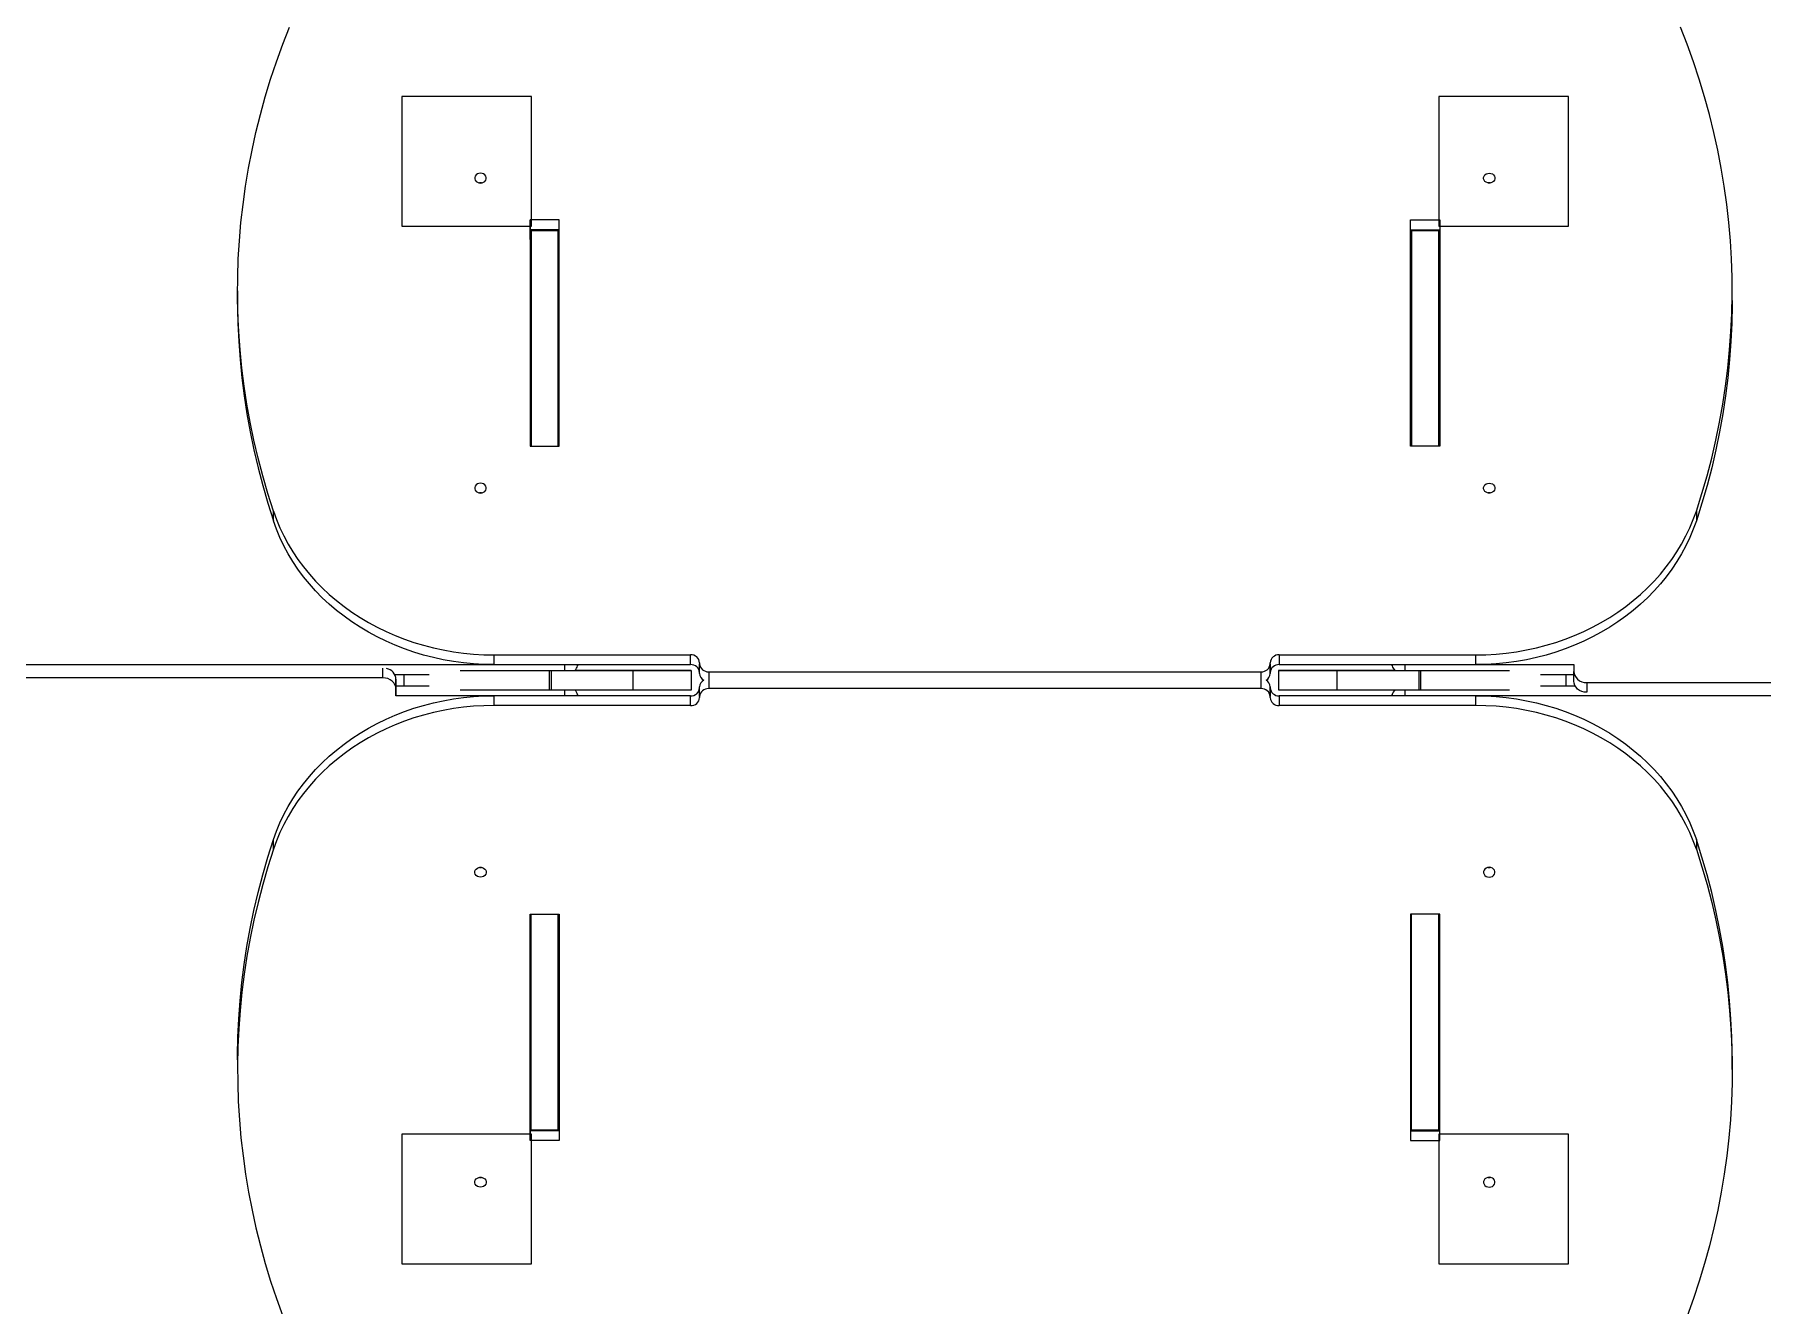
# Model space of a CAD drawing. Header units: millimetres. Extents: x -12977 to 11786, y -11805 to 10558.
# Drawn here: x -1839 to -507, y 4982 to 5962 of the extents above; entities that cross this region are included whole.
import ezdxf

# ---------------------------------------------------------------- set-up
doc = ezdxf.new("R2010")
doc.units = ezdxf.units.MM
doc.layers.add('DIKOM_ОБЪЕКТ', color=7, linetype='Continuous')

msp = doc.modelspace()

# ---------------------------------------------------------------- linework, layer by layer
at = {"layer": 'DIKOM_ОБЪЕКТ', "color": 7, "linetype": 'Continuous', "lineweight": 15}
for p, q in [((-1455.982, 5914.588), (-1555.982, 5914.588)), ((-1555.982, 5914.588), (-1555.982, 5814.588)), ((-1455.982, 5814.588), (-1455.982, 5914.588)), ((-755.982, 5906.417), (-756.151, 5906.417)), ((-755.982, 5914.588), (-755.982, 5814.588)), ((-655.982, 5914.588), (-755.982, 5914.588)), ((-655.982, 5814.588), (-655.982, 5914.588)), ((-1555.982, 5814.588), (-1455.982, 5814.588)), ((-1456.945, 5819.451), (-1456.952, 5644.936)), ((-1456.944, 5811.952), (-1456.95, 5644.936)), ((-1434.445, 5819.451), (-1456.945, 5819.451)), ((-1456.944, 5811.952), (-1456.945, 5819.451)), ((-1456.944, 5811.952), (-1456.945, 5819.451)), ((-1434.445, 5811.952), (-1456.944, 5811.952)), ((-1456.944, 5804.454), (-1456.944, 5811.952)), ((-1456.944, 5804.454), (-1456.944, 5811.952)), ((-1456.195, 5811.303), (-1435.195, 5811.303)), ((-1435.194, 5803.807), (-1435.195, 5811.303)), ((-1434.452, 5644.936), (-1434.445, 5819.451)), ((-777.951, 5644.935), (-777.945, 5819.451)), ((-777.95, 5644.935), (-777.944, 5811.952)), ((-777.945, 5819.451), (-755.445, 5819.451)), ((-777.944, 5811.952), (-777.945, 5819.451)), ((-777.944, 5811.952), (-755.445, 5811.952)), ((-777.944, 5804.453), (-777.944, 5811.952)), ((-777.194, 5811.303), (-756.194, 5811.303)), ((-756.193, 5803.807), (-756.194, 5811.303)), ((-756.194, 5803.807), (-756.194, 5811.303)), ((-755.982, 5814.588), (-655.982, 5814.588)), ((-755.445, 5819.451), (-755.451, 5644.936)), ((-1456.944, 5804.454), (-1456.949, 5644.936)), ((-1456.195, 5804.453), (-1456.944, 5804.454)), ((-1456.195, 5804.454), (-1456.944, 5804.454)), ((-1456.944, 5801.129), (-1456.195, 5801.129)), ((-1456.944, 5798.719), (-1456.196, 5798.719)), ((-1435.194, 5804.457), (-1435.194, 5803.807)), ((-1434.446, 5804.454), (-1435.194, 5804.454)), ((-777.944, 5804.453), (-777.949, 5644.936)), ((-777.195, 5804.454), (-777.944, 5804.453)), ((-756.194, 5804.457), (-756.194, 5803.807)), ((-755.446, 5804.454), (-756.194, 5804.453)), ((-755.446, 5804.454), (-756.194, 5804.454)), ((-756.193, 5804.456), (-756.193, 5803.807)), ((-756.138, 5793.709), (-756.138, 5804.454)), ((-1682.544, 5764.747), (-1682.543, 5757.248)), ((-529.849, 5757.396), (-529.85, 5764.894)), ((-1456.952, 5644.936), (-1434.452, 5644.936)), ((-755.451, 5644.936), (-777.951, 5644.935)), ((-1654.902, 5587.498), (-1654.903, 5594.997)), ((-557.503, 5594.997), (-557.502, 5587.498)), ((-1484.807, 5484.086), (-1333.207, 5484.086)), ((-1484.807, 5484.086), (-1484.807, 5476.587)), ((-1333.206, 5476.587), (-1333.207, 5484.086)), ((-1326.207, 5478.024), (-1326.207, 5477.158)), ((-1326.206, 5469.659), (-1326.207, 5477.158)), ((-886.207, 5477.157), (-886.207, 5478.023)), ((-886.206, 5470.525), (-886.207, 5478.023)), ((-886.207, 5477.157), (-886.206, 5469.659)), ((-879.207, 5484.086), (-727.607, 5484.086)), ((-879.207, 5484.086), (-879.206, 5476.587)), ((-727.605, 5476.587), (-727.607, 5484.086)), ((-2405.497, 5476.587), (-1430.043, 5476.587)), ((-1570.422, 5466.416), (-2196.915, 5466.416)), ((-1570.422, 5466.416), (-1570.421, 5473.812)), ((-1561.453, 5469.089), (-1534.675, 5469.089)), ((-1560.421, 5465.257), (-1560.422, 5457.756)), ((-1560.421, 5460.062), (-1560.421, 5465.257)), ((-1554.362, 5469.089), (-1554.362, 5460.062)), ((-1484.807, 5476.587), (-1333.206, 5476.587)), ((-1442.257, 5472.075), (-1442.257, 5457.076)), ((-1440.787, 5472.076), (-1440.787, 5457.075)), ((-1430.042, 5472.081), (-1430.043, 5476.587)), ((-1420.321, 5475.718), (-1420.079, 5476.587)), ((-1420.321, 5476.587), (-1420.321, 5475.718)), ((-1377.627, 5472.075), (-1377.627, 5457.074)), ((-1332.569, 5457.083), (-1332.57, 5472.083)), ((-1319.208, 5471.095), (-893.207, 5471.095)), ((-1319.208, 5471.095), (-1319.207, 5464.573)), ((-1319.207, 5464.573), (-1319.208, 5458.049)), ((-893.207, 5464.573), (-893.207, 5471.095)), ((-893.207, 5458.048), (-893.207, 5464.573)), ((-886.206, 5469.659), (-886.206, 5470.525)), ((-879.839, 5472.083), (-879.839, 5457.083)), ((-879.206, 5476.587), (-727.605, 5476.587)), ((-834.791, 5472.074), (-834.791, 5457.075)), ((-792.332, 5476.587), (-792.089, 5475.718)), ((-792.089, 5475.718), (-792.089, 5476.587)), ((-782.369, 5476.587), (-651.99, 5476.587)), ((-782.369, 5476.587), (-782.369, 5472.081)), ((-771.63, 5472.075), (-771.63, 5457.075)), ((-770.16, 5472.075), (-770.16, 5457.075)), ((-677.736, 5469.089), (-651.99, 5469.089)), ((-658.048, 5469.089), (-658.048, 5460.062)), ((-651.99, 5476.587), (-651.99, 5471.391)), ((-651.989, 5463.892), (-651.99, 5471.391)), ((-1560.421, 5460.062), (-1560.422, 5452.56)), ((-1560.422, 5452.56), (-1560.422, 5457.756)), ((-1430.043, 5452.56), (-1560.422, 5452.56)), ((-1534.675, 5460.062), (-1560.421, 5460.062)), ((-1484.807, 5452.56), (-1484.808, 5445.059)), ((-1333.206, 5452.56), (-1484.807, 5452.56)), ((-1430.043, 5452.56), (-1430.042, 5457.074)), ((-1420.32, 5453.433), (-1420.321, 5452.56)), ((-1420.078, 5452.56), (-1420.32, 5453.433)), ((-1333.207, 5445.059), (-1333.206, 5452.56)), ((-1326.207, 5451.987), (-1326.206, 5459.488)), ((-1326.207, 5451.987), (-1326.207, 5451.121)), ((-893.207, 5458.048), (-1319.208, 5458.049)), ((-886.206, 5459.488), (-886.207, 5451.987)), ((-886.207, 5451.121), (-886.206, 5458.622)), ((-886.207, 5451.121), (-886.207, 5451.987)), ((-886.206, 5458.622), (-886.206, 5459.488)), ((-879.206, 5452.56), (-879.207, 5445.059)), ((-727.605, 5452.56), (-879.206, 5452.56)), ((-792.089, 5453.433), (-792.332, 5452.56)), ((-792.089, 5452.56), (-792.089, 5453.433)), ((-782.369, 5457.074), (-782.369, 5452.56)), ((193.086, 5452.56), (-782.369, 5452.56)), ((-727.606, 5445.059), (-727.605, 5452.56)), ((-650.958, 5460.062), (-677.736, 5460.062)), ((-641.991, 5462.73), (-15.498, 5462.73)), ((-641.991, 5462.73), (-641.99, 5455.337)), ((-1333.207, 5445.059), (-1484.808, 5445.059)), ((-727.606, 5445.059), (-879.207, 5445.059)), ((-1654.903, 5334.162), (-1654.902, 5341.664)), ((-557.502, 5341.664), (-557.503, 5334.162)), ((-1456.951, 5284.23), (-1434.451, 5284.23)), ((-1456.945, 5109.737), (-1456.951, 5284.23)), ((-1456.945, 5117.238), (-1456.95, 5284.23)), ((-1456.949, 5284.23), (-1456.944, 5124.739)), ((-1434.451, 5284.23), (-1434.446, 5109.737)), ((-755.451, 5284.229), (-777.951, 5284.23)), ((-777.951, 5284.23), (-777.945, 5109.736)), ((-777.95, 5284.23), (-777.945, 5117.238)), ((-777.949, 5284.229), (-777.944, 5124.739)), ((-755.445, 5109.737), (-755.451, 5284.229)), ((-1682.543, 5171.935), (-1682.544, 5164.434)), ((-529.85, 5164.286), (-529.849, 5171.787)), ((-1456.944, 5124.739), (-1456.945, 5117.238)), ((-1456.945, 5117.238), (-1456.945, 5109.737)), ((-1434.446, 5117.238), (-1456.945, 5117.238)), ((-1456.944, 5117.238), (-1456.945, 5109.736)), ((-1456.944, 5124.739), (-1456.195, 5124.739)), ((-1456.194, 5117.887), (-1435.194, 5117.887)), ((-1435.194, 5125.389), (-1435.194, 5124.739)), ((-1435.194, 5125.389), (-1435.194, 5117.887)), ((-1435.194, 5124.739), (-1434.446, 5124.739)), ((-777.944, 5124.739), (-777.945, 5117.238)), ((-777.945, 5117.238), (-777.945, 5109.736)), ((-777.945, 5117.238), (-755.445, 5117.238)), ((-777.944, 5124.739), (-777.195, 5124.739)), ((-777.195, 5117.887), (-756.195, 5117.887)), ((-756.194, 5125.389), (-756.195, 5117.887)), ((-756.194, 5125.389), (-756.194, 5124.739)), ((-756.194, 5124.739), (-755.446, 5124.739)), ((-1455.982, 5114.588), (-1555.982, 5114.588)), ((-1555.982, 5114.588), (-1555.982, 5014.588)), ((-1434.446, 5109.737), (-1456.945, 5109.737)), ((-1455.982, 5014.588), (-1455.982, 5114.588)), ((-777.945, 5109.736), (-755.445, 5109.737)), ((-655.982, 5114.588), (-755.982, 5114.588)), ((-755.982, 5114.588), (-755.982, 5014.588)), ((-655.982, 5014.588), (-655.982, 5114.588)), ((-1555.982, 5014.588), (-1455.982, 5014.588)), ((-755.982, 5014.588), (-655.982, 5014.588))]:
    msp.add_line(p, q, dxfattribs=at)
at = {"layer": 'DIKOM_ОБЪЕКТ', "color": 7, "linetype": 'Continuous', "lineweight": 15, "flags": 128}
for points in [[(-1654.903, 5594.997), (-1659.209, 5608.542), (-1663.156, 5622.168), (-1666.743, 5635.869), (-1669.967, 5649.638), (-1672.825, 5663.467), (-1675.319, 5677.349), (-1677.444, 5691.277), (-1679.202, 5705.243), (-1680.59, 5719.241), (-1681.609, 5733.262), (-1682.256, 5747.3), (-1682.533, 5761.347), (-1682.439, 5775.396), (-1681.973, 5789.439), (-1681.137, 5803.469), (-1679.931, 5817.479), (-1678.355, 5831.462), (-1676.41, 5845.41), (-1674.097, 5859.315), (-1671.418, 5873.171), (-1668.374, 5886.971), (-1664.966, 5900.706), (-1661.196, 5914.37), (-1657.066, 5927.957), (-1652.578, 5941.457), (-1647.735, 5954.866), (-1642.54, 5968.175)], [(-557.503, 5594.997), (-553.196, 5608.541), (-549.248, 5622.168), (-545.66, 5635.869), (-542.436, 5649.638), (-539.576, 5663.467), (-537.082, 5677.349), (-534.955, 5691.277), (-533.196, 5705.243), (-531.807, 5719.241), (-530.788, 5733.262), (-530.139, 5747.3), (-529.862, 5761.347), (-529.955, 5775.395), (-530.419, 5789.439), (-531.254, 5803.469), (-532.459, 5817.479), (-534.035, 5831.462), (-535.978, 5845.41), (-538.29, 5859.315), (-540.968, 5873.171), (-544.012, 5886.971), (-547.419, 5900.706), (-551.188, 5914.371), (-555.317, 5927.957), (-559.803, 5941.458), (-564.645, 5954.866), (-569.84, 5968.175)], [(-1495.194, 5847.901), (-1493.955, 5848.056), (-1492.815, 5848.506), (-1491.869, 5849.217), (-1491.192, 5850.129), (-1490.839, 5851.17), (-1490.839, 5852.255), (-1491.192, 5853.295), (-1491.869, 5854.208), (-1492.815, 5854.918), (-1493.954, 5855.368), (-1495.194, 5855.523), (-1496.434, 5855.369), (-1497.573, 5854.918), (-1498.519, 5854.208), (-1499.197, 5853.295), (-1499.549, 5852.254), (-1499.549, 5851.17), (-1499.197, 5850.129), (-1498.52, 5849.217), (-1497.573, 5848.506), (-1496.434, 5848.056), (-1495.194, 5847.901)], [(-1495.194, 5847.901), (-1493.955, 5848.056), (-1492.815, 5848.506), (-1491.869, 5849.217), (-1491.192, 5850.129), (-1490.839, 5851.17), (-1490.839, 5852.255), (-1491.192, 5853.295), (-1491.869, 5854.208), (-1492.815, 5854.918), (-1493.954, 5855.369), (-1495.194, 5855.523), (-1496.434, 5855.369), (-1497.573, 5854.918), (-1498.519, 5854.208), (-1499.196, 5853.295), (-1499.549, 5852.255), (-1499.549, 5851.17), (-1499.196, 5850.129), (-1498.519, 5849.217), (-1497.573, 5848.506), (-1496.434, 5848.056), (-1495.194, 5847.901)], [(-717.194, 5847.901), (-718.434, 5848.056), (-719.573, 5848.506), (-720.52, 5849.217), (-721.196, 5850.129), (-721.549, 5851.17), (-721.549, 5852.254), (-721.196, 5853.295), (-720.519, 5854.208), (-719.573, 5854.918), (-718.434, 5855.369), (-717.194, 5855.523), (-715.954, 5855.369), (-714.815, 5854.918), (-713.869, 5854.208), (-713.192, 5853.295), (-712.839, 5852.255), (-712.839, 5851.17), (-713.192, 5850.129), (-713.869, 5849.217), (-714.815, 5848.506), (-715.955, 5848.056), (-717.194, 5847.901)], [(-717.194, 5847.901), (-718.434, 5848.056), (-719.573, 5848.506), (-720.519, 5849.217), (-721.196, 5850.129), (-721.549, 5851.17), (-721.549, 5852.255), (-721.196, 5853.295), (-720.519, 5854.208), (-719.573, 5854.918), (-718.434, 5855.369), (-717.194, 5855.523), (-715.954, 5855.369), (-714.815, 5854.918), (-713.869, 5854.208), (-713.192, 5853.295), (-712.839, 5852.255), (-712.839, 5851.17), (-713.192, 5850.129), (-713.869, 5849.217), (-714.815, 5848.506), (-715.955, 5848.056), (-717.194, 5847.901)], [(-1494.401, 5847.962), (-1495.193, 5848.024), (-1495.986, 5847.962)], [(-1494.406, 5847.963), (-1495.193, 5848.024), (-1495.981, 5847.963)], [(-1494.406, 5847.963), (-1495.193, 5848.024), (-1495.981, 5847.963)], [(-1494.407, 5847.963), (-1495.193, 5848.024), (-1495.981, 5847.963)], [(-717.981, 5847.963), (-717.193, 5848.024), (-716.406, 5847.963)], [(-716.406, 5847.963), (-717.193, 5848.024), (-717.981, 5847.963)], [(-717.981, 5847.963), (-717.193, 5848.024), (-716.407, 5847.963)], [(-716.411, 5847.964), (-717.193, 5848.024), (-717.976, 5847.964)], [(-1456.195, 5811.303), (-1456.195, 5806.738), (-1456.195, 5801.858), (-1456.196, 5796.671), (-1456.196, 5791.186), (-1456.197, 5785.415), (-1456.197, 5779.366), (-1456.197, 5773.053), (-1456.197, 5766.485), (-1456.198, 5759.677), (-1456.198, 5752.641), (-1456.199, 5745.389), (-1456.199, 5737.935), (-1456.199, 5730.293), (-1456.199, 5722.477), (-1456.199, 5714.502), (-1456.199, 5706.383), (-1456.2, 5698.134), (-1456.2, 5689.771), (-1456.2, 5681.311), (-1456.2, 5672.767), (-1456.2, 5664.157), (-1456.2, 5655.496), (-1456.2, 5646.8), (-1456.201, 5644.936)], [(-1435.195, 5811.303), (-1435.195, 5806.738), (-1435.195, 5801.858), (-1435.196, 5796.671), (-1435.196, 5791.186), (-1435.197, 5785.414), (-1435.197, 5779.366), (-1435.197, 5773.052), (-1435.198, 5766.486), (-1435.198, 5759.677), (-1435.199, 5752.641), (-1435.199, 5745.389), (-1435.199, 5737.935), (-1435.199, 5730.293), (-1435.199, 5722.477), (-1435.199, 5714.502), (-1435.199, 5706.383), (-1435.2, 5698.134), (-1435.2, 5689.771), (-1435.2, 5681.311), (-1435.2, 5672.767), (-1435.2, 5664.157), (-1435.2, 5655.496), (-1435.201, 5646.801), (-1435.201, 5644.936)], [(-777.194, 5811.303), (-777.195, 5806.738), (-777.195, 5801.858), (-777.196, 5796.671), (-777.196, 5791.186), (-777.196, 5785.414), (-777.197, 5779.366), (-777.197, 5773.052), (-777.198, 5766.486), (-777.198, 5759.678), (-777.198, 5752.641), (-777.198, 5745.389), (-777.199, 5737.935), (-777.199, 5730.293), (-777.199, 5722.477), (-777.199, 5714.502), (-777.2, 5706.383), (-777.2, 5698.134), (-777.2, 5689.772), (-777.2, 5681.311), (-777.2, 5672.767), (-777.2, 5664.157), (-777.2, 5655.496), (-777.2, 5646.8), (-777.201, 5644.936)], [(-756.194, 5811.303), (-756.195, 5806.738), (-756.195, 5801.858), (-756.196, 5796.671), (-756.196, 5791.186), (-756.196, 5785.414), (-756.197, 5779.366), (-756.197, 5773.052), (-756.198, 5766.486), (-756.198, 5759.678), (-756.198, 5752.641), (-756.198, 5745.389), (-756.199, 5737.935), (-756.199, 5730.293), (-756.199, 5722.477), (-756.199, 5714.502), (-756.2, 5706.383), (-756.2, 5698.134), (-756.2, 5689.772), (-756.2, 5681.311), (-756.2, 5672.767), (-756.2, 5664.157), (-756.2, 5655.496), (-756.2, 5646.8), (-756.2, 5644.936)], [(-1435.185, 5794.258), (-1435.184, 5798.034), (-1435.184, 5801.449), (-1435.184, 5804.454)], [(-756.185, 5794.258), (-756.184, 5798.034), (-756.184, 5801.449), (-756.184, 5804.454)], [(-756.185, 5794.258), (-756.184, 5798.034), (-756.184, 5801.449), (-756.184, 5804.454)], [(-1435.193, 5644.935), (-1435.193, 5646.728), (-1435.193, 5658.148), (-1435.192, 5669.374), (-1435.191, 5680.398), (-1435.191, 5691.212), (-1435.191, 5701.809), (-1435.19, 5712.181), (-1435.19, 5722.32), (-1435.189, 5732.221), (-1435.188, 5741.875), (-1435.188, 5751.276), (-1435.187, 5760.417), (-1435.187, 5769.292), (-1435.186, 5777.895), (-1435.185, 5786.218), (-1435.185, 5794.258)], [(-756.193, 5644.935), (-756.193, 5646.728), (-756.193, 5658.148), (-756.192, 5669.374), (-756.192, 5680.398), (-756.191, 5691.212), (-756.191, 5701.809), (-756.19, 5712.181), (-756.19, 5722.32), (-756.189, 5732.221), (-756.188, 5741.875), (-756.188, 5751.276), (-756.187, 5760.417), (-756.187, 5769.292), (-756.186, 5777.894), (-756.185, 5786.218), (-756.185, 5794.258)], [(-755.445, 5793.709), (-755.935, 5793.709), (-756.138, 5793.709)], [(-1682.543, 5757.248), (-1682.532, 5753.848), (-1682.256, 5739.801), (-1681.608, 5725.764), (-1680.59, 5711.742), (-1679.202, 5697.745), (-1677.444, 5683.778), (-1675.317, 5669.85), (-1672.824, 5655.968), (-1669.966, 5642.14), (-1666.742, 5628.37), (-1663.155, 5614.669), (-1659.209, 5601.043), (-1654.902, 5587.498)], [(-529.849, 5757.396), (-529.861, 5753.848), (-530.139, 5739.801), (-530.787, 5725.763), (-531.806, 5711.742), (-533.195, 5697.744), (-534.954, 5683.778), (-537.081, 5669.85), (-539.575, 5655.968), (-542.435, 5642.139), (-545.66, 5628.371), (-549.247, 5614.669), (-553.195, 5601.043), (-557.502, 5587.498)], [(-1495.202, 5608.863), (-1493.963, 5609.018), (-1492.824, 5609.468), (-1491.877, 5610.179), (-1491.2, 5611.091), (-1490.847, 5612.132), (-1490.847, 5613.216), (-1491.2, 5614.257), (-1491.877, 5615.169), (-1492.823, 5615.88), (-1493.963, 5616.33), (-1495.202, 5616.485), (-1496.441, 5616.33), (-1497.581, 5615.88), (-1498.528, 5615.17), (-1499.204, 5614.257), (-1499.557, 5613.216), (-1499.558, 5612.132), (-1499.205, 5611.091), (-1498.528, 5610.178), (-1497.581, 5609.468), (-1496.442, 5609.018), (-1495.202, 5608.863)], [(-717.203, 5608.863), (-718.442, 5609.018), (-719.581, 5609.468), (-720.528, 5610.179), (-721.205, 5611.091), (-721.558, 5612.132), (-721.558, 5613.217), (-721.205, 5614.257), (-720.527, 5615.169), (-719.581, 5615.88), (-718.442, 5616.331), (-717.202, 5616.485), (-715.963, 5616.33), (-714.823, 5615.88), (-713.877, 5615.17), (-713.2, 5614.257), (-712.847, 5613.216), (-712.847, 5612.132), (-713.2, 5611.091), (-713.877, 5610.178), (-714.824, 5609.468), (-715.963, 5609.018), (-717.203, 5608.863)], [(-1494.415, 5608.925), (-1495.202, 5608.986), (-1495.989, 5608.925)], [(-1494.415, 5608.925), (-1495.202, 5608.986), (-1495.989, 5608.925)], [(-717.989, 5608.925), (-717.202, 5608.986), (-716.415, 5608.925)], [(-716.419, 5608.926), (-717.202, 5608.986), (-717.985, 5608.925)], [(-1654.903, 5594.997), (-1652.558, 5588.484), (-1649.879, 5582.068), (-1646.875, 5575.763), (-1643.549, 5569.578), (-1639.909, 5563.529), (-1635.962, 5557.626), (-1631.716, 5551.88), (-1627.178, 5546.304), (-1622.359, 5540.908), (-1617.267, 5535.703), (-1611.913, 5530.7), (-1606.306, 5525.908), (-1600.46, 5521.336), (-1594.384, 5516.995), (-1588.092, 5512.892), (-1581.594, 5509.035), (-1574.906, 5505.433), (-1568.038, 5502.092), (-1561.006, 5499.019), (-1553.823, 5496.219), (-1546.503, 5493.7), (-1539.061, 5491.465), (-1531.512, 5489.519), (-1523.87, 5487.866), (-1516.151, 5486.509), (-1508.369, 5485.45), (-1500.541, 5484.693), (-1492.682, 5484.238), (-1484.807, 5484.086)], [(-1484.807, 5476.587), (-1492.681, 5476.739), (-1500.541, 5477.194), (-1508.369, 5477.952), (-1516.15, 5479.01), (-1523.869, 5480.367), (-1531.511, 5482.02), (-1539.06, 5483.966), (-1546.502, 5486.201), (-1553.822, 5488.721), (-1561.006, 5491.52), (-1568.038, 5494.593), (-1574.905, 5497.935), (-1581.593, 5501.537), (-1588.091, 5505.393), (-1594.384, 5509.497), (-1600.459, 5513.838), (-1606.306, 5518.409), (-1611.911, 5523.201), (-1617.266, 5528.205), (-1622.357, 5533.409), (-1627.177, 5538.805), (-1631.715, 5544.381), (-1635.962, 5550.127), (-1639.909, 5556.03), (-1643.548, 5562.08), (-1646.875, 5568.264), (-1649.879, 5574.57), (-1652.557, 5580.986), (-1654.902, 5587.498)], [(-727.607, 5484.086), (-719.732, 5484.238), (-711.872, 5484.693), (-704.044, 5485.45), (-696.263, 5486.509), (-688.543, 5487.866), (-680.901, 5489.519), (-673.352, 5491.465), (-665.91, 5493.7), (-658.59, 5496.22), (-651.407, 5499.019), (-644.374, 5502.092), (-637.506, 5505.433), (-630.817, 5509.035), (-624.32, 5512.892), (-618.027, 5516.995), (-611.951, 5521.337), (-606.104, 5525.908), (-600.498, 5530.7), (-595.143, 5535.703), (-590.051, 5540.908), (-585.231, 5546.304), (-580.693, 5551.88), (-576.446, 5557.626), (-572.499, 5563.529), (-568.858, 5569.579), (-565.532, 5575.762), (-562.527, 5582.069), (-559.849, 5588.484), (-557.503, 5594.997)], [(-557.502, 5587.498), (-559.848, 5580.986), (-562.526, 5574.57), (-565.531, 5568.264), (-568.858, 5562.08), (-572.498, 5556.03), (-576.445, 5550.127), (-580.692, 5544.382), (-585.231, 5538.805), (-590.05, 5533.41), (-595.142, 5528.205), (-600.497, 5523.202), (-606.103, 5518.409), (-611.95, 5513.838), (-618.026, 5509.496), (-624.319, 5505.393), (-630.817, 5501.537), (-637.506, 5497.934), (-644.373, 5494.593), (-651.406, 5491.52), (-658.589, 5488.721), (-665.909, 5486.201), (-673.351, 5483.966), (-680.901, 5482.02), (-688.543, 5480.367), (-696.262, 5479.01), (-704.044, 5477.952), (-711.872, 5477.194), (-719.731, 5476.739), (-727.605, 5476.587)], [(-1560.422, 5457.756), (-1560.614, 5459.445), (-1561.184, 5461.07), (-1562.108, 5462.567), (-1563.351, 5463.879), (-1564.867, 5464.956), (-1566.596, 5465.757), (-1568.472, 5466.25), (-1570.422, 5466.416)], [(-1510.847, 5472.081), (-1505.195, 5472.081), (-1498.522, 5472.08), (-1491.99, 5472.08), (-1485.618, 5472.08), (-1479.42, 5472.079), (-1473.415, 5472.079), (-1467.617, 5472.078), (-1462.042, 5472.078), (-1456.705, 5472.077), (-1451.619, 5472.077), (-1446.8, 5472.076), (-1442.257, 5472.075)], [(-1442.257, 5472.075), (-1442.08, 5472.075), (-1441.902, 5472.075), (-1441.721, 5472.076), (-1441.539, 5472.075), (-1441.354, 5472.075), (-1441.167, 5472.075), (-1440.978, 5472.075), (-1440.787, 5472.076)], [(-1440.787, 5472.076), (-1437.73, 5472.075), (-1434.409, 5472.075), (-1430.851, 5472.074), (-1427.086, 5472.074), (-1423.143, 5472.074), (-1419.055, 5472.074), (-1414.853, 5472.074), (-1410.573, 5472.073), (-1406.248, 5472.074), (-1401.914, 5472.074), (-1397.604, 5472.073), (-1393.354, 5472.074), (-1389.199, 5472.074), (-1385.171, 5472.074), (-1381.303, 5472.074), (-1377.627, 5472.075)], [(-1417.727, 5472.096), (-1419.206, 5472.096), (-1420.927, 5472.096), (-1422.466, 5472.096)], [(-1364.059, 5472.09), (-1371.297, 5472.091), (-1378.392, 5472.092), (-1385.341, 5472.092), (-1392.138, 5472.093), (-1398.779, 5472.094), (-1405.26, 5472.094), (-1411.578, 5472.095), (-1417.727, 5472.096)], [(-1377.627, 5472.075), (-1372.751, 5472.075), (-1368.078, 5472.075), (-1363.627, 5472.076), (-1359.416, 5472.076), (-1355.461, 5472.077), (-1351.778, 5472.077), (-1348.384, 5472.077), (-1345.291, 5472.078), (-1342.512, 5472.079), (-1340.057, 5472.079), (-1337.937, 5472.08), (-1336.159, 5472.08), (-1334.733, 5472.081), (-1333.663, 5472.082), (-1332.952, 5472.082), (-1332.606, 5472.083), (-1332.624, 5472.084), (-1333.007, 5472.084), (-1333.753, 5472.085), (-1334.859, 5472.085), (-1336.321, 5472.086), (-1338.132, 5472.086), (-1340.286, 5472.087), (-1342.774, 5472.088), (-1345.585, 5472.088), (-1348.709, 5472.089), (-1352.132, 5472.089), (-1355.842, 5472.09), (-1359.823, 5472.09), (-1364.059, 5472.09)], [(-848.341, 5472.09), (-852.578, 5472.09), (-856.559, 5472.09), (-860.269, 5472.089), (-863.693, 5472.089), (-866.818, 5472.088), (-869.63, 5472.088), (-872.118, 5472.087), (-874.273, 5472.087), (-876.085, 5472.086), (-877.547, 5472.085), (-878.653, 5472.085), (-879.4, 5472.084), (-879.784, 5472.083), (-879.802, 5472.083), (-879.457, 5472.082), (-878.748, 5472.082), (-877.678, 5472.081), (-876.252, 5472.08), (-874.476, 5472.08), (-872.357, 5472.079), (-869.902, 5472.079), (-867.123, 5472.078), (-864.03, 5472.077), (-860.637, 5472.077), (-856.955, 5472.076), (-853.001, 5472.076), (-848.79, 5472.076), (-844.339, 5472.075), (-839.667, 5472.075), (-834.791, 5472.074)], [(-794.667, 5472.096), (-800.817, 5472.095), (-807.135, 5472.094), (-813.617, 5472.094), (-820.26, 5472.093), (-827.057, 5472.092), (-834.006, 5472.092), (-841.103, 5472.091), (-848.341, 5472.09)], [(-834.791, 5472.074), (-831.115, 5472.074), (-827.247, 5472.074), (-823.22, 5472.074), (-819.064, 5472.074), (-814.815, 5472.074), (-810.506, 5472.073), (-806.171, 5472.074), (-801.846, 5472.074), (-797.566, 5472.074), (-793.364, 5472.074), (-789.276, 5472.074), (-785.333, 5472.074), (-781.567, 5472.074), (-778.009, 5472.075), (-774.688, 5472.075), (-771.63, 5472.075)], [(-789.944, 5472.096), (-791.467, 5472.096), (-793.188, 5472.096), (-794.667, 5472.096)], [(-771.63, 5472.075), (-771.439, 5472.075), (-771.25, 5472.076), (-771.063, 5472.075), (-770.879, 5472.075), (-770.696, 5472.076), (-770.515, 5472.076), (-770.337, 5472.076), (-770.16, 5472.075)], [(-770.16, 5472.075), (-765.617, 5472.076), (-760.796, 5472.077), (-755.71, 5472.077), (-750.372, 5472.078), (-744.797, 5472.078), (-738.998, 5472.079), (-732.993, 5472.079), (-726.795, 5472.079), (-720.422, 5472.08), (-713.889, 5472.08), (-707.216, 5472.08), (-701.565, 5472.081)], [(-651.99, 5471.391), (-651.798, 5469.701), (-651.229, 5468.077), (-650.305, 5466.579), (-649.061, 5465.267), (-647.546, 5464.19), (-645.817, 5463.389), (-643.941, 5462.896), (-641.991, 5462.73)], [(-641.989, 5455.231), (-643.94, 5455.398), (-645.816, 5455.891), (-647.545, 5456.691), (-649.061, 5457.768), (-650.304, 5459.081), (-651.228, 5460.578), (-651.797, 5462.203), (-651.989, 5463.892)], [(-1654.902, 5341.664), (-1652.557, 5348.175), (-1649.879, 5354.59), (-1646.875, 5360.895), (-1643.548, 5367.078), (-1639.908, 5373.127), (-1635.961, 5379.03), (-1631.715, 5384.775), (-1627.177, 5390.35), (-1622.358, 5395.745), (-1617.266, 5400.949), (-1611.912, 5405.952), (-1606.305, 5410.743), (-1600.459, 5415.315), (-1594.383, 5419.655), (-1588.091, 5423.758), (-1581.594, 5427.614), (-1574.905, 5431.216), (-1568.037, 5434.557), (-1561.005, 5437.629), (-1553.822, 5440.428), (-1546.503, 5442.948), (-1539.06, 5445.182), (-1531.511, 5447.128), (-1523.869, 5448.781), (-1516.15, 5450.138), (-1508.368, 5451.196), (-1500.541, 5451.954), (-1492.681, 5452.408), (-1484.807, 5452.56)], [(-1510.913, 5457.081), (-1505.196, 5457.081), (-1498.522, 5457.08), (-1491.99, 5457.08), (-1485.618, 5457.08), (-1479.42, 5457.079), (-1473.415, 5457.079), (-1467.617, 5457.078), (-1462.042, 5457.078), (-1456.705, 5457.077), (-1451.62, 5457.077), (-1446.799, 5457.076), (-1442.257, 5457.076)], [(-1442.257, 5457.076), (-1442.081, 5457.076), (-1441.902, 5457.076), (-1441.722, 5457.076), (-1441.539, 5457.076), (-1441.354, 5457.076), (-1441.167, 5457.075), (-1440.978, 5457.076), (-1440.787, 5457.075)], [(-1440.787, 5457.075), (-1437.729, 5457.075), (-1434.408, 5457.074), (-1430.851, 5457.074), (-1427.086, 5457.074), (-1423.143, 5457.074), (-1419.054, 5457.074), (-1414.853, 5457.074), (-1410.573, 5457.074), (-1406.248, 5457.073), (-1401.913, 5457.073), (-1397.604, 5457.074), (-1393.354, 5457.074), (-1389.199, 5457.074), (-1385.171, 5457.074), (-1381.303, 5457.074), (-1377.627, 5457.074)], [(-1377.627, 5457.074), (-1372.751, 5457.075), (-1368.078, 5457.075), (-1363.626, 5457.075), (-1359.415, 5457.076), (-1355.46, 5457.076), (-1351.779, 5457.077), (-1348.384, 5457.078), (-1345.291, 5457.078), (-1342.511, 5457.078), (-1340.056, 5457.079), (-1337.936, 5457.08), (-1336.159, 5457.08), (-1334.733, 5457.081), (-1333.662, 5457.081), (-1332.953, 5457.082), (-1332.606, 5457.083), (-1332.569, 5457.083)], [(-879.839, 5457.083), (-879.802, 5457.083), (-879.457, 5457.082), (-878.748, 5457.082), (-877.678, 5457.081), (-876.252, 5457.08), (-874.476, 5457.08), (-872.356, 5457.079), (-869.902, 5457.079), (-867.123, 5457.078), (-864.031, 5457.077), (-860.636, 5457.077), (-856.955, 5457.077), (-853.001, 5457.076), (-848.79, 5457.076), (-844.339, 5457.075), (-839.667, 5457.075), (-834.791, 5457.075)], [(-834.791, 5457.075), (-831.115, 5457.074), (-827.247, 5457.074), (-823.22, 5457.074), (-819.064, 5457.074), (-814.815, 5457.074), (-810.506, 5457.074), (-806.171, 5457.074), (-801.846, 5457.074), (-797.566, 5457.074), (-793.364, 5457.074), (-789.275, 5457.074), (-785.332, 5457.074), (-781.567, 5457.074), (-778.009, 5457.075), (-774.688, 5457.075), (-771.63, 5457.075)], [(-771.63, 5457.075), (-771.439, 5457.075), (-771.25, 5457.075), (-771.063, 5457.075), (-770.878, 5457.075), (-770.696, 5457.075), (-770.515, 5457.075), (-770.336, 5457.076), (-770.16, 5457.075)], [(-770.16, 5457.075), (-765.617, 5457.076), (-760.796, 5457.077), (-755.71, 5457.077), (-750.372, 5457.078), (-744.797, 5457.078), (-738.999, 5457.079), (-732.993, 5457.079), (-726.795, 5457.08), (-720.422, 5457.08), (-713.89, 5457.08), (-707.216, 5457.081), (-701.498, 5457.081)], [(-727.605, 5452.56), (-719.731, 5452.409), (-711.872, 5451.953), (-704.043, 5451.196), (-696.262, 5450.138), (-688.543, 5448.781), (-680.901, 5447.128), (-673.351, 5445.182), (-665.909, 5442.947), (-658.589, 5440.428), (-651.406, 5437.629), (-644.373, 5434.556), (-637.506, 5431.216), (-630.816, 5427.614), (-624.319, 5423.758), (-618.026, 5419.655), (-611.95, 5415.314), (-606.103, 5410.743), (-600.497, 5405.952), (-595.142, 5400.949), (-590.05, 5395.745), (-585.23, 5390.35), (-580.692, 5384.775), (-576.445, 5379.03), (-572.498, 5373.127), (-568.858, 5367.078), (-565.531, 5360.895), (-562.526, 5354.59), (-559.848, 5348.175), (-557.502, 5341.664)], [(-1484.808, 5445.059), (-1492.682, 5444.907), (-1500.541, 5444.452), (-1508.369, 5443.695), (-1516.15, 5442.636), (-1523.87, 5441.28), (-1531.512, 5439.627), (-1539.061, 5437.681), (-1546.503, 5435.446), (-1553.823, 5432.927), (-1561.006, 5430.128), (-1568.038, 5427.055), (-1574.906, 5423.715), (-1581.594, 5420.112), (-1588.092, 5416.257), (-1594.384, 5412.154), (-1600.46, 5407.813), (-1606.306, 5403.242), (-1611.913, 5398.451), (-1617.267, 5393.448), (-1622.359, 5388.244), (-1627.178, 5382.849), (-1631.716, 5377.273), (-1635.962, 5371.528), (-1639.909, 5365.626), (-1643.549, 5359.577), (-1646.875, 5353.394), (-1649.88, 5347.089), (-1652.558, 5340.674), (-1654.903, 5334.162)], [(-557.503, 5334.162), (-559.849, 5340.674), (-562.527, 5347.088), (-565.532, 5353.394), (-568.858, 5359.577), (-572.499, 5365.626), (-576.446, 5371.529), (-580.693, 5377.273), (-585.231, 5382.849), (-590.051, 5388.244), (-595.143, 5393.448), (-600.498, 5398.451), (-606.104, 5403.242), (-611.951, 5407.813), (-618.027, 5412.154), (-624.32, 5416.257), (-630.817, 5420.113), (-637.506, 5423.715), (-644.374, 5427.055), (-651.406, 5430.128), (-658.59, 5432.927), (-665.91, 5435.446), (-673.352, 5437.681), (-680.901, 5439.626), (-688.543, 5441.279), (-696.263, 5442.637), (-704.044, 5443.695), (-711.872, 5444.452), (-719.732, 5444.907), (-727.606, 5445.059)], [(-1682.543, 5171.935), (-1682.532, 5175.335), (-1682.255, 5189.38), (-1681.608, 5203.416), (-1680.59, 5217.435), (-1679.201, 5231.431), (-1677.443, 5245.395), (-1675.318, 5259.322), (-1672.824, 5273.202), (-1669.965, 5287.029), (-1666.742, 5300.796), (-1663.156, 5314.496), (-1659.209, 5328.121), (-1654.902, 5341.664)], [(-1654.903, 5334.162), (-1659.21, 5320.619), (-1663.157, 5306.994), (-1666.743, 5293.295), (-1669.966, 5279.528), (-1672.825, 5265.7), (-1675.319, 5251.82), (-1677.444, 5237.894), (-1679.202, 5223.93), (-1680.591, 5209.934), (-1681.608, 5195.914), (-1682.256, 5181.878), (-1682.533, 5167.833), (-1682.438, 5153.786), (-1681.973, 5139.745), (-1681.137, 5125.716), (-1679.931, 5111.708), (-1678.355, 5097.727), (-1676.41, 5083.781), (-1674.098, 5069.877), (-1671.418, 5056.023), (-1668.374, 5042.225), (-1664.966, 5028.491), (-1661.196, 5014.828), (-1657.066, 5001.244), (-1652.578, 4987.745), (-1647.735, 4974.338)], [(-557.503, 5334.162), (-553.196, 5320.619), (-549.248, 5306.994), (-545.66, 5293.295), (-542.436, 5279.528), (-539.576, 5265.7), (-537.082, 5251.82), (-534.955, 5237.894), (-533.196, 5223.93), (-531.807, 5209.934), (-530.788, 5195.915), (-530.139, 5181.878), (-529.862, 5167.833), (-529.955, 5153.786), (-530.419, 5139.745), (-531.254, 5125.716), (-532.459, 5111.708), (-534.034, 5097.727), (-535.978, 5083.781), (-538.29, 5069.877), (-540.968, 5056.023), (-544.012, 5042.225), (-547.419, 5028.491), (-551.188, 5014.829), (-555.317, 5001.244), (-559.804, 4987.745), (-564.646, 4974.338)], [(-529.849, 5171.787), (-529.861, 5175.334), (-530.138, 5189.38), (-530.787, 5203.416), (-531.806, 5217.435), (-533.195, 5231.431), (-534.954, 5245.396), (-537.081, 5259.322), (-539.575, 5273.202), (-542.435, 5287.029), (-545.66, 5300.796), (-549.247, 5314.496), (-553.195, 5328.121), (-557.502, 5341.664)], [(-1495.202, 5320.297), (-1493.963, 5320.143), (-1492.824, 5319.692), (-1491.877, 5318.982), (-1491.2, 5318.07), (-1490.847, 5317.029), (-1490.847, 5315.945), (-1491.2, 5314.904), (-1491.877, 5313.992), (-1492.824, 5313.282), (-1493.963, 5312.831), (-1495.202, 5312.677), (-1496.442, 5312.831), (-1497.581, 5313.281), (-1498.528, 5313.992), (-1499.205, 5314.904), (-1499.557, 5315.945), (-1499.558, 5317.029), (-1499.205, 5318.07), (-1498.527, 5318.982), (-1497.581, 5319.692), (-1496.442, 5320.143), (-1495.202, 5320.297)], [(-1494.427, 5320.238), (-1495.201, 5320.178), (-1495.977, 5320.238)], [(-1495.977, 5320.238), (-1495.201, 5320.178), (-1494.427, 5320.238)], [(-717.202, 5320.297), (-718.442, 5320.143), (-719.581, 5319.692), (-720.528, 5318.982), (-721.205, 5318.07), (-721.557, 5317.029), (-721.558, 5315.945), (-721.205, 5314.904), (-720.527, 5313.992), (-719.581, 5313.282), (-718.442, 5312.831), (-717.202, 5312.677), (-715.963, 5312.831), (-714.823, 5313.281), (-713.877, 5313.992), (-713.2, 5314.904), (-712.847, 5315.945), (-712.847, 5317.029), (-713.2, 5318.07), (-713.877, 5318.982), (-714.824, 5319.692), (-715.963, 5320.143), (-717.202, 5320.297)], [(-717.977, 5320.238), (-717.201, 5320.178), (-716.427, 5320.237)], [(-717.969, 5320.236), (-717.201, 5320.178), (-716.435, 5320.236)], [(-1456.194, 5117.887), (-1456.195, 5122.45), (-1456.195, 5127.329), (-1456.196, 5132.514), (-1456.196, 5137.997), (-1456.196, 5143.768), (-1456.197, 5149.815), (-1456.197, 5156.127), (-1456.198, 5162.693), (-1456.198, 5169.5), (-1456.198, 5176.535), (-1456.199, 5183.786), (-1456.199, 5191.239), (-1456.199, 5198.88), (-1456.199, 5206.695), (-1456.199, 5214.669), (-1456.2, 5222.788), (-1456.2, 5231.036), (-1456.2, 5239.398), (-1456.2, 5247.859), (-1456.2, 5256.402), (-1456.2, 5265.012), (-1456.2, 5273.672), (-1456.201, 5282.368), (-1456.2, 5284.23)], [(-1435.194, 5117.887), (-1435.195, 5122.45), (-1435.195, 5127.328), (-1435.196, 5132.514), (-1435.196, 5137.997), (-1435.196, 5143.768), (-1435.197, 5149.815), (-1435.198, 5156.127), (-1435.198, 5162.693), (-1435.198, 5169.499), (-1435.198, 5176.535), (-1435.199, 5183.786), (-1435.199, 5191.239), (-1435.199, 5198.88), (-1435.199, 5206.695), (-1435.199, 5214.669), (-1435.2, 5222.788), (-1435.2, 5231.036), (-1435.2, 5239.398), (-1435.2, 5247.858), (-1435.2, 5256.402), (-1435.2, 5265.011), (-1435.2, 5273.672), (-1435.201, 5282.368), (-1435.2, 5284.23)], [(-1435.185, 5134.979), (-1435.185, 5143.016), (-1435.186, 5151.338), (-1435.187, 5159.938), (-1435.187, 5168.811), (-1435.188, 5177.95), (-1435.189, 5187.349), (-1435.189, 5197.001), (-1435.19, 5206.899), (-1435.19, 5217.037), (-1435.191, 5227.407), (-1435.191, 5238.002), (-1435.192, 5248.814), (-1435.192, 5259.836), (-1435.192, 5271.06), (-1435.193, 5282.479), (-1435.193, 5284.229)], [(-777.195, 5117.887), (-777.195, 5122.45), (-777.195, 5127.328), (-777.195, 5132.514), (-777.196, 5137.998), (-777.196, 5143.768), (-777.197, 5149.815), (-777.197, 5156.127), (-777.198, 5162.693), (-777.198, 5169.5), (-777.198, 5176.535), (-777.199, 5183.786), (-777.199, 5191.239), (-777.199, 5198.88), (-777.199, 5206.695), (-777.2, 5214.669), (-777.2, 5222.788), (-777.2, 5231.036), (-777.2, 5239.398), (-777.2, 5247.859), (-777.2, 5256.402), (-777.2, 5265.011), (-777.2, 5273.672), (-777.2, 5282.368), (-777.2, 5284.23)], [(-756.195, 5117.887), (-756.195, 5122.45), (-756.195, 5127.328), (-756.196, 5132.514), (-756.196, 5137.997), (-756.196, 5143.768), (-756.197, 5149.815), (-756.197, 5156.127), (-756.198, 5162.693), (-756.198, 5169.499), (-756.198, 5176.535), (-756.199, 5183.786), (-756.199, 5191.239), (-756.199, 5198.88), (-756.199, 5206.695), (-756.2, 5214.669), (-756.199, 5222.788), (-756.2, 5231.036), (-756.2, 5239.398), (-756.2, 5247.859), (-756.2, 5256.402), (-756.2, 5265.011), (-756.2, 5273.672), (-756.2, 5282.368), (-756.2, 5284.23)], [(-756.185, 5134.979), (-756.185, 5143.016), (-756.186, 5151.338), (-756.187, 5159.938), (-756.187, 5168.811), (-756.188, 5177.95), (-756.188, 5187.349), (-756.189, 5197.001), (-756.189, 5206.899), (-756.19, 5217.037), (-756.19, 5227.407), (-756.191, 5238.002), (-756.191, 5248.814), (-756.192, 5259.836), (-756.193, 5271.06), (-756.193, 5282.479), (-756.193, 5284.23)], [(-1435.184, 5124.739), (-1435.184, 5124.75), (-1435.184, 5127.791), (-1435.184, 5131.204), (-1435.185, 5134.979)], [(-756.184, 5124.739), (-756.184, 5124.75), (-756.184, 5127.79), (-756.184, 5131.204), (-756.185, 5134.979)], [(-1495.194, 5081.289), (-1493.954, 5081.135), (-1492.815, 5080.684), (-1491.869, 5079.974), (-1491.191, 5079.062), (-1490.839, 5078.021), (-1490.839, 5076.937), (-1491.192, 5075.896), (-1491.869, 5074.984), (-1492.815, 5074.274), (-1493.954, 5073.823), (-1495.194, 5073.669), (-1496.434, 5073.823), (-1497.573, 5074.274), (-1498.519, 5074.984), (-1499.197, 5075.896), (-1499.55, 5076.937), (-1499.549, 5078.021), (-1499.196, 5079.062), (-1498.519, 5079.974), (-1497.573, 5080.685), (-1496.434, 5081.135), (-1495.194, 5081.289)], [(-1495.194, 5081.289), (-1493.955, 5081.135), (-1492.815, 5080.684), (-1491.869, 5079.974), (-1491.192, 5079.062), (-1490.839, 5078.021), (-1490.839, 5076.937), (-1491.192, 5075.896), (-1491.869, 5074.984), (-1492.815, 5074.274), (-1493.954, 5073.823), (-1495.194, 5073.669), (-1496.434, 5073.823), (-1497.573, 5074.274), (-1498.519, 5074.984), (-1499.196, 5075.896), (-1499.549, 5076.937), (-1499.549, 5078.021), (-1499.196, 5079.062), (-1498.519, 5079.974), (-1497.573, 5080.684), (-1496.434, 5081.135), (-1495.194, 5081.289)], [(-1494.418, 5081.23), (-1495.193, 5081.17), (-1495.969, 5081.23)], [(-1494.419, 5081.23), (-1495.193, 5081.17), (-1495.969, 5081.23)], [(-1495.969, 5081.23), (-1495.193, 5081.17), (-1494.419, 5081.23)], [(-1495.964, 5081.229), (-1495.193, 5081.17), (-1494.423, 5081.229)], [(-717.194, 5081.289), (-718.434, 5081.135), (-719.573, 5080.684), (-720.52, 5079.974), (-721.196, 5079.062), (-721.549, 5078.021), (-721.549, 5076.937), (-721.196, 5075.896), (-720.519, 5074.984), (-719.573, 5074.274), (-718.433, 5073.823), (-717.194, 5073.669), (-715.954, 5073.823), (-714.815, 5074.274), (-713.869, 5074.984), (-713.192, 5075.896), (-712.839, 5076.937), (-712.839, 5078.021), (-713.192, 5079.062), (-713.869, 5079.974), (-714.815, 5080.685), (-715.955, 5081.135), (-717.194, 5081.289)], [(-717.194, 5081.289), (-718.434, 5081.135), (-719.573, 5080.684), (-720.519, 5079.974), (-721.196, 5079.062), (-721.549, 5078.021), (-721.549, 5076.937), (-721.196, 5075.896), (-720.519, 5074.984), (-719.573, 5074.274), (-718.434, 5073.823), (-717.194, 5073.669), (-715.954, 5073.823), (-714.815, 5074.274), (-713.869, 5074.984), (-713.192, 5075.896), (-712.839, 5076.937), (-712.839, 5078.021), (-713.192, 5079.062), (-713.869, 5079.974), (-714.815, 5080.684), (-715.955, 5081.135), (-717.194, 5081.289)], [(-717.976, 5081.231), (-717.193, 5081.17), (-716.411, 5081.231)], [(-717.972, 5081.23), (-717.193, 5081.17), (-716.415, 5081.23)], [(-717.969, 5081.23), (-717.193, 5081.17), (-716.419, 5081.23)], [(-717.968, 5081.23), (-717.193, 5081.17), (-716.419, 5081.23)]]:
    msp.add_lwpolyline(points, dxfattribs=at)
at = {"layer": 'DIKOM_ОБЪЕКТ', "color": 7, "linetype": 'Continuous', "lineweight": 15}
for centre, radius, start, end in [((-1332.77, 5477.519), 6.582, 4.398487, 93.809064), ((-1319.645, 5477.663), 6.582, 184.401433, 273.806118), ((-892.77, 5477.663), 6.582, 266.193827, 355.598386), ((-879.644, 5477.518), 6.582, 86.18691, 175.599728), ((-1569.323, 5464.83), 8.912, 2.747195, 79.80591), ((-1428.322, 5478.01), 8.323, 314.716336, 344.011486), ((-1332.769, 5470.019), 6.583, 4.403775, 93.803776), ((-1320.222, 5469.868), 5.987, 182.008021, 242.174721), ((-1320.221, 5459.277), 5.989, 117.832373, 177.97934), ((-892.189, 5469.868), 5.987, 297.814141, 357.998072), ((-892.19, 5459.277), 5.988, 2.015561, 62.179486), ((-879.643, 5470.019), 6.583, 86.194966, 175.591672), ((-784.079, 5478.016), 8.333, 196.007009, 225.264048), ((-1428.328, 5451.136), 8.33, 16.009488, 45.467536), ((-1332.769, 5451.625), 6.581, 266.186476, 355.601875), ((-1332.769, 5459.128), 6.582, 266.19471, 355.593641), ((-1319.644, 5451.48), 6.583, 86.201173, 175.587177), ((-892.769, 5451.481), 6.582, 4.405198, 93.812826), ((-879.645, 5451.626), 6.582, 184.405198, 273.812826), ((-879.644, 5459.128), 6.582, 184.403956, 273.815183), ((-784.081, 5451.137), 8.331, 134.545178, 163.996943)]:
    msp.add_arc(centre, radius, start, end, dxfattribs=at)

doc.saveas('drawing.dxf')
